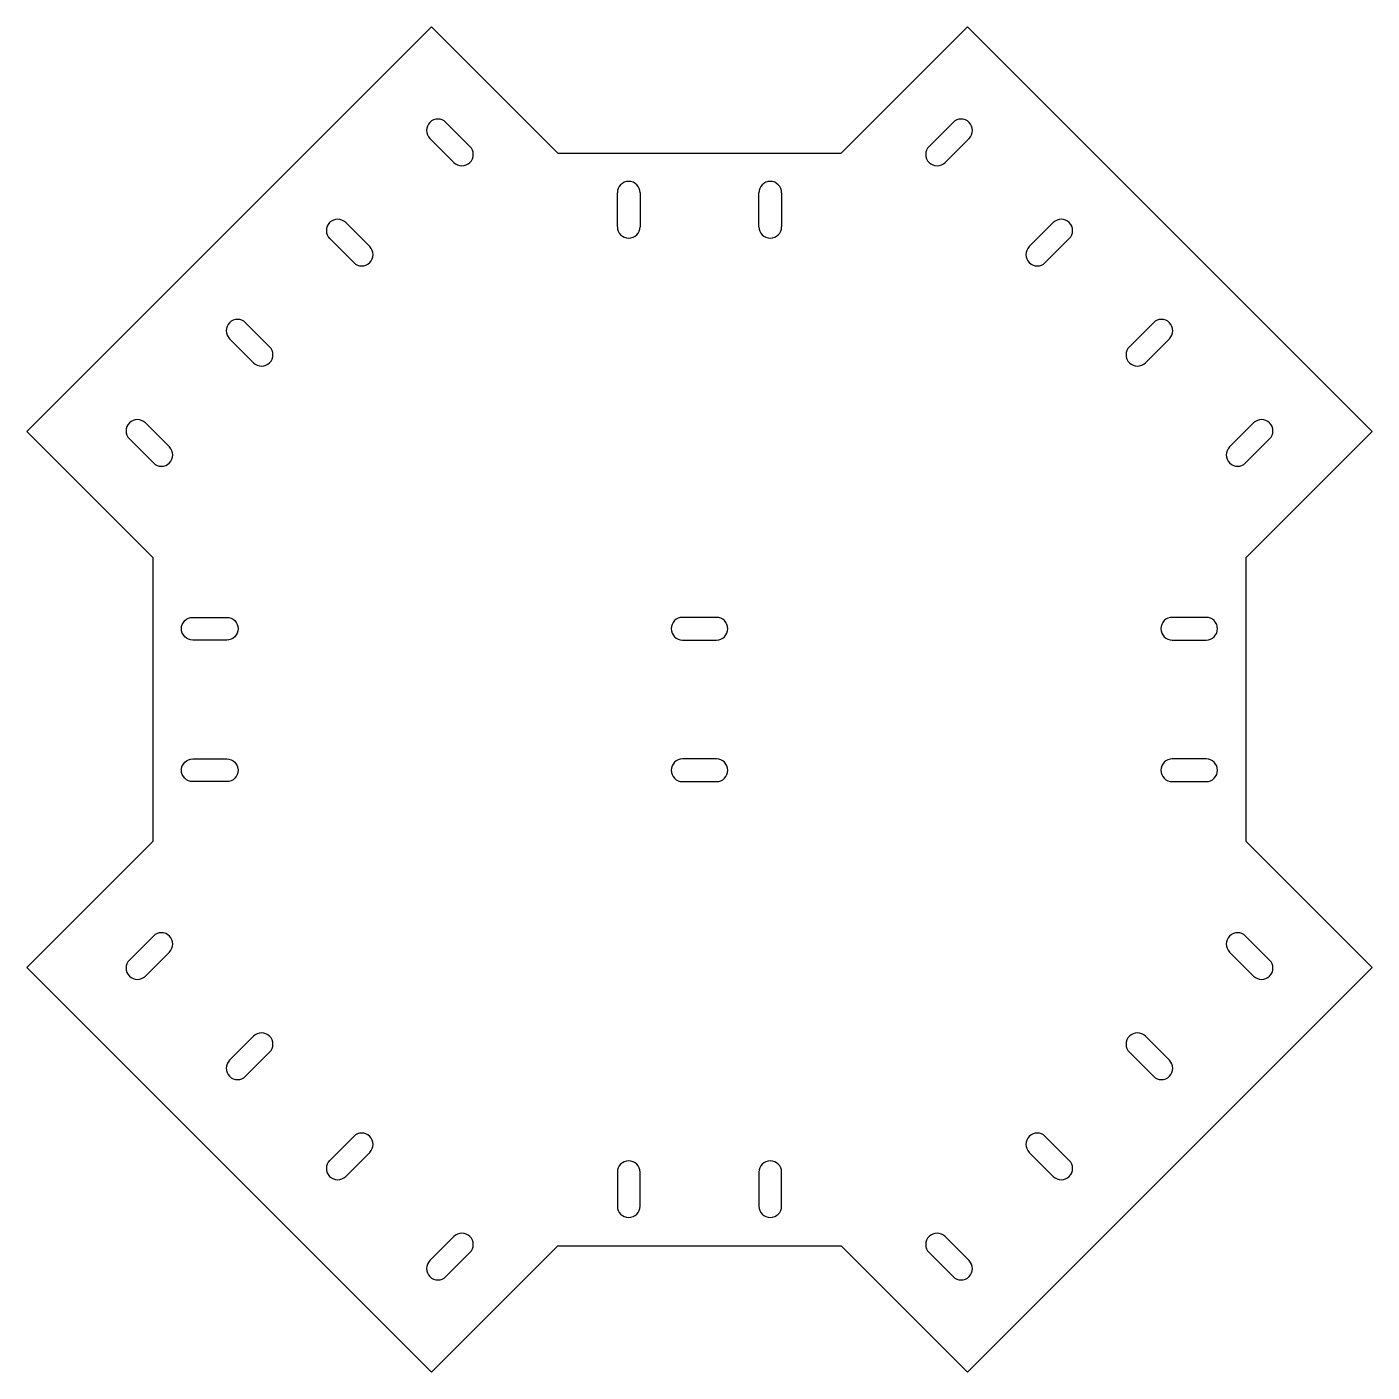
# Model space of a CAD drawing. Header units: millimetres. Extents: x 1569 to 2044, y 47 to 521.
import ezdxf

# ---------------------------------------------------------------- set-up
doc = ezdxf.new("R2010")
doc.units = ezdxf.units.MM
doc.header["$MEASUREMENT"] = 0

msp = doc.modelspace()

# ---------------------------------------------------------------- linework, layer by layer
for p, q in [((1568.91, 378.6), (1711.78, 521.47)), ((1756.33, 476.92), (1711.78, 521.47)), ((1856.33, 476.92), (1900.88, 521.47)), ((2043.75, 378.6), (1900.88, 521.47)), ((1756.33, 476.92), (1856.33, 476.92)), ((1781.33, 466.92), (1781.33, 466.92)), ((1831.33, 466.92), (1831.33, 466.92)), ((1777.33, 450.92), (1777.33, 462.92)), ((1785.33, 462.92), (1785.33, 450.92)), ((1827.33, 450.92), (1827.33, 462.92)), ((1835.33, 462.92), (1835.33, 450.92)), ((1781.33, 446.92), (1781.33, 446.92)), ((1613.46, 334.05), (1568.91, 378.6)), ((1999.2, 334.05), (2043.75, 378.6)), ((1613.46, 234.05), (1613.46, 334.05)), ((1999.2, 334.05), (1999.2, 234.05)), ((1613.46, 234.05), (1568.91, 189.5)), ((1999.2, 234.05), (2043.75, 189.5)), ((1568.91, 189.5), (1711.78, 46.63)), ((2043.75, 189.5), (1900.88, 46.63)), ((1781.33, 121.18), (1781.33, 121.18)), ((1777.33, 117.18), (1777.33, 105.18)), ((1785.33, 105.18), (1785.33, 117.18)), ((1827.33, 117.18), (1827.33, 105.18)), ((1835.33, 105.18), (1835.33, 117.18)), ((1781.33, 101.18), (1781.33, 101.18)), ((1831.33, 101.18), (1831.33, 101.18)), ((1756.33, 91.18), (1711.78, 46.63)), ((1756.33, 91.18), (1856.33, 91.18)), ((1856.33, 91.18), (1900.88, 46.63))]:
    msp.add_line(p, q)
at = {"color": 1}
for points in [[(1725.28, 479.27), (1716.8, 487.75)], [(1887.38, 479.27), (1895.87, 487.75)], [(1711.14, 482.09), (1719.63, 473.61)], [(1901.52, 482.09), (1893.04, 473.61)], [(1689.93, 443.91), (1681.44, 452.4)], [(1922.74, 443.91), (1931.22, 452.4)], [(1675.79, 446.74), (1684.27, 438.25)], [(1936.88, 446.74), (1928.39, 438.25)], [(1654.57, 408.55), (1646.09, 417.04)], [(1958.09, 408.55), (1966.58, 417.04)], [(1640.43, 411.38), (1648.92, 402.9)], [(1972.23, 411.38), (1963.75, 402.9)], [(1619.22, 373.2), (1610.73, 381.68)], [(1993.45, 373.2), (2001.93, 381.68)], [(1605.08, 376.03), (1613.56, 367.54)], [(2007.59, 376.03), (1999.1, 367.54)], [(1605.08, 192.07), (1613.56, 200.55)], [(2007.59, 192.07), (1999.1, 200.55)], [(1619.22, 194.9), (1610.73, 186.41)], [(1993.45, 194.9), (2001.93, 186.41)], [(1640.43, 156.71), (1648.92, 165.2)], [(1972.23, 156.71), (1963.75, 165.2)], [(1654.57, 159.54), (1646.09, 151.06)], [(1958.09, 159.54), (1966.58, 151.06)], [(1675.79, 121.36), (1684.27, 129.84)], [(1936.88, 121.36), (1928.39, 129.84)], [(1689.93, 124.19), (1681.44, 115.7)], [(1922.74, 124.19), (1931.22, 115.7)], [(1711.14, 86), (1719.63, 94.49)], [(1901.52, 86), (1893.04, 94.49)], [(1725.28, 88.83), (1716.8, 80.35)], [(1887.38, 88.83), (1895.87, 80.35)]]:
    msp.add_lwpolyline(points, dxfattribs=at)
for points in [[(1639.46, 313.05, -0.414214), (1643.46, 309.05, -0.414214), (1639.46, 305.05), (1627.46, 305.05, -0.414214), (1623.46, 309.05), (1623.46, 309.05, -0.414214), (1627.46, 313.05)], [(1800.33, 313.05, 0.414214), (1796.33, 309.05, 0.414214), (1800.33, 305.05), (1812.33, 305.05, 0.414214), (1816.33, 309.05), (1816.33, 309.05, 0.414214), (1812.33, 313.05)], [(1973.2, 313.05, 0.414214), (1969.2, 309.05, 0.414214), (1973.2, 305.05), (1985.2, 305.05, 0.414214), (1989.2, 309.05), (1989.2, 309.05, 0.414214), (1985.2, 313.05)], [(1639.46, 263.05, -0.414214), (1643.46, 259.05, -0.414214), (1639.46, 255.05), (1627.46, 255.05, -0.414214), (1623.46, 259.05), (1623.46, 259.05, -0.414214), (1627.46, 263.05)], [(1800.33, 263.05, 0.414214), (1796.33, 259.05, 0.414214), (1800.33, 255.05), (1812.33, 255.05, 0.414214), (1816.33, 259.05), (1816.33, 259.05, 0.414214), (1812.33, 263.05)], [(1973.2, 263.05, 0.414214), (1969.2, 259.05, 0.414214), (1973.2, 255.05), (1985.2, 255.05, 0.414214), (1989.2, 259.05), (1989.2, 259.05, 0.414214), (1985.2, 263.05)]]:
    msp.add_lwpolyline(points, format="xyb", close=True)
for centre, start, end in [((1713.97, 484.92), 45, 225), ((1898.69, 484.92), 315, 135), ((1722.46, 476.44), 225, 45), ((1890.21, 476.44), 135, 315), ((1678.61, 449.57), 45, 225), ((1934.05, 449.57), 315, 135), ((1687.1, 441.08), 225, 45), ((1925.57, 441.08), 135, 315), ((1643.26, 414.21), 45, 225), ((1969.41, 414.21), 315, 135), ((1651.74, 405.73), 225, 45), ((1960.92, 405.73), 135, 315), ((1607.9, 378.86), 45, 225), ((2004.76, 378.86), 315, 135), ((1616.39, 370.37), 225, 45), ((1996.28, 370.37), 135, 315), ((1616.39, 197.73), 315, 135), ((1996.28, 197.73), 45, 225), ((1607.9, 189.24), 135, 315), ((2004.76, 189.24), 225, 45), ((1651.74, 162.37), 315, 135), ((1960.92, 162.37), 45, 225), ((1643.26, 153.88), 135, 315), ((1969.41, 153.88), 225, 45), ((1687.1, 127.01), 315, 135), ((1925.57, 127.01), 45, 225), ((1678.61, 118.53), 135, 315), ((1934.05, 118.53), 225, 45), ((1722.46, 91.66), 315, 135), ((1890.21, 91.66), 45, 225), ((1713.97, 83.17), 135, 315), ((1898.69, 83.17), 225, 45)]:
    msp.add_arc(centre, 4, start, end, dxfattribs=at)
for centre, start, end in [((1781.33, 462.92), 90, 180), ((1781.33, 462.92), 360, 90), ((1831.33, 462.92), 90, 180), ((1831.33, 462.92), 360, 90), ((1781.33, 450.92), 180, 270), ((1781.33, 450.92), 270, 0), ((1831.33, 450.92), 180, 270), ((1831.33, 450.92), 270, 0), ((1781.33, 117.18), 90, 180), ((1781.33, 117.18), 0, 90), ((1831.33, 117.18), 90, 180), ((1831.33, 117.18), 0, 90), ((1781.33, 105.18), 180, 270), ((1781.33, 105.18), 270, 0), ((1831.33, 105.18), 180, 270), ((1831.33, 105.18), 270, 0)]:
    msp.add_arc(centre, 4, start, end)

doc.saveas('drawing.dxf')
